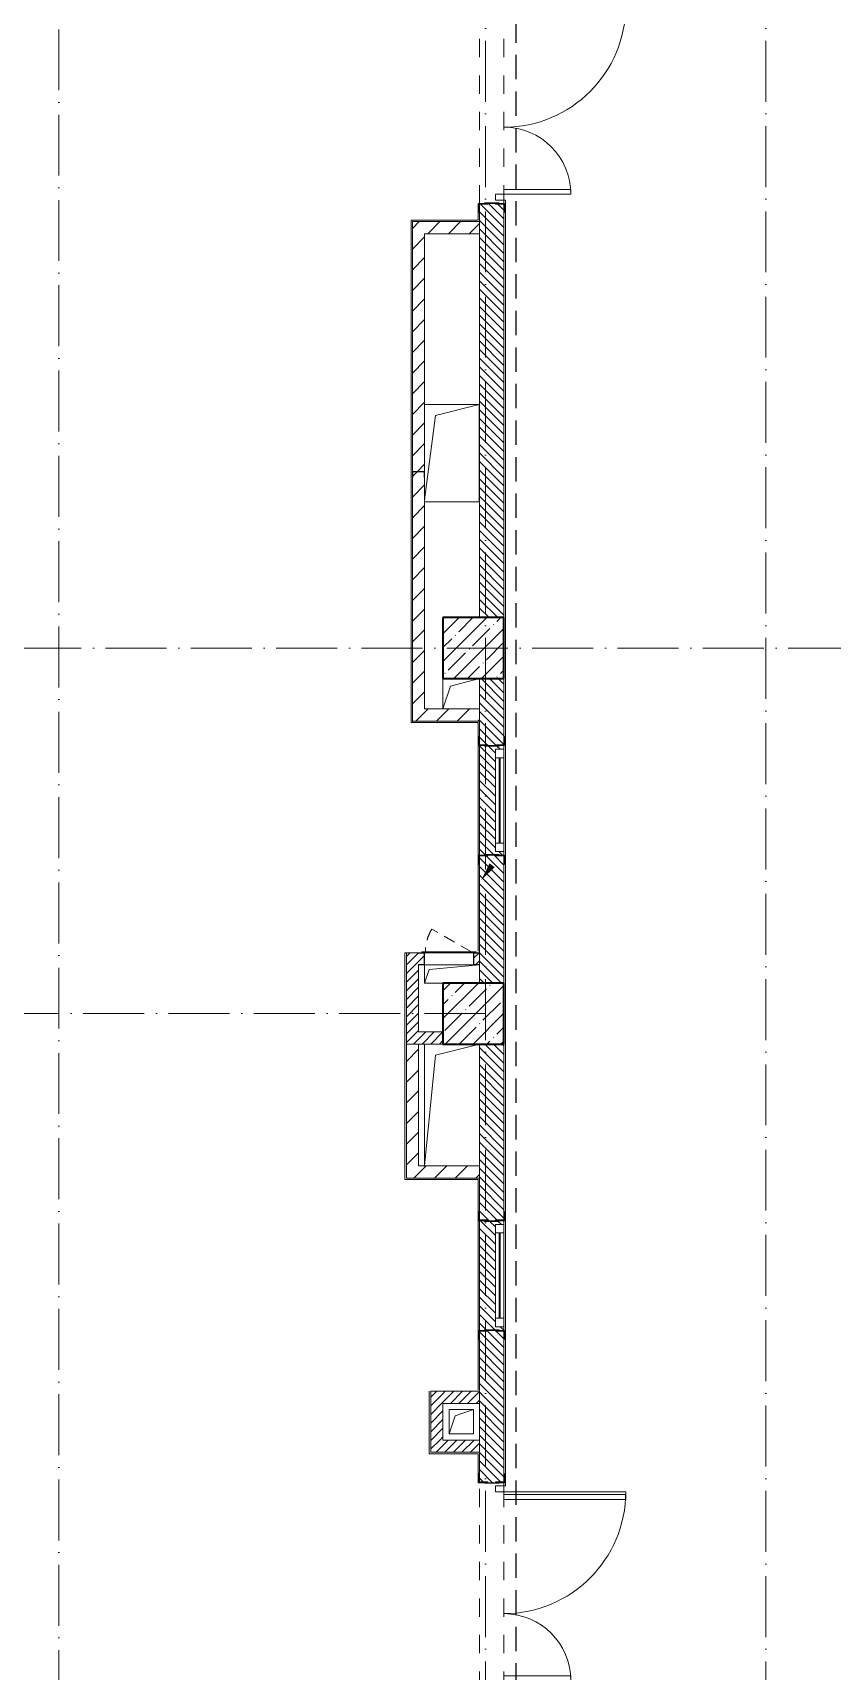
# Model space of a CAD drawing. Header units: millimetres. Extents: x -213536 to 1564669, y -45299 to 942238.
# Drawn here: x -206532 to -199973, y 127885 to 141333 of the extents above; entities that cross this region are included whole.
import ezdxf

# ---------------------------------------------------------------- set-up
doc = ezdxf.new("R2010")
doc.units = ezdxf.units.MM
for name, pattern in [('200_ШТРИХ_ш1п0_6_', [160, 100, -60]), ('50_200_ШТРИХ_1Т_ш5_п1_п1_', [700, 500, -100, 0, -100]), ('Штрих короткий', [300, 150, -150]), ('Штриховая _2 мм - 1 мм_', [300, 200, -100])]:
    doc.linetypes.add(name, pattern=pattern)
for name, color, linetype, lineweight in [('0-1', 7, 'Continuous', 5), ('0-2', 7, 'Continuous', 9), ('Двери', 7, 'Continuous', 9), ('Каркас_Импост', 7, 'Continuous', 13), ('Каркас_Импост-1', 7, 'Continuous', 9), ('Несущие колонны', 7, 'Continuous', 9), ('Несущие колонны-1', 7, 'Continuous', 35), ('Обобщенные модели', 7, 'Continuous', 9), ('Окна', 7, 'Continuous', 9), ('Оси-2', 7, '50_200_ШТРИХ_1Т_ш5_п1_п1_', 9), ('Остекление-1', 7, 'Continuous', 9), ('Открывание в плане-2', 7, '200_ШТРИХ_ш1п0_6_', 9), ('Перемычка-1', 7, 'Штрих короткий', 9), ('Стены', 7, 'Continuous', 9), ('Стены-1', 7, 'Continuous', 13), ('Текстовые примечания', 7, 'Continuous', 9), ('Штриховка разреза-1', 7, 'Continuous', 9), ('Элементы узлов', 7, 'Continuous', 9)]:
    doc.layers.add(name, color=color, linetype=linetype, lineweight=lineweight)
doc.layers.add('СТ-1_1', color=7, linetype='Штриховая _2 мм - 1 мм_', lineweight=90, true_color=0x888888)
doc.layers.get('0-2').off()
pattern_1 = [(45, (0, 0), (-35.35534, 35.35534), [])]
pattern_2 = [(45, (0, 0), (-84.8528, 84.8528), [])]
pattern_3 = [(135, (0, 0), (-35.35534, -35.35534), [])]

# ---------------------------------------------------------------- blocks, each defined once
blk = doc.blocks.new('BSC_Колонна _Прямоугольная - 500х500-V38-АИ2_02_План отделки стен 2-го этажа _Часть 2_')
at = {"layer": 'Несущие колонны'}
h = blk.add_hatch(dxfattribs=at)
h.set_pattern_fill('FP_46', color=256, style=0, pattern_type=2)
h.set_pattern_definition([(45, (-7700, -28300), (-114.04925, 114.04925), []), (45, (-7585.95, -28300), (-114.04925, 114.04925), [201.613, -40.323, 3.353, -36.97])])
h.paths.add_polyline_path([(-250, -250), (250, -250), (250, 250), (-250, 250)], flags=0)
at = {"layer": 'Несущие колонны-1'}
for p, q in [((250, 250), (-250, 250)), ((-250, 250), (-250, -250)), ((250, -250), (250, 250)), ((-250, -250), (250, -250))]:
    blk.add_line(p, q, dxfattribs=at)
blk = doc.blocks.new('BSC_Колонна _Прямоугольная - 500х500-V45-АИ2_02_План отделки стен 2-го этажа _Часть 2_')
at = {"layer": 'Несущие колонны'}
h = blk.add_hatch(dxfattribs=at)
h.set_pattern_fill('FP_53', color=256, style=0, pattern_type=2)
h.set_pattern_definition([(45, (-7700, -25300), (-114.0493, 114.0493), []), (45, (-7585.95, -25300), (-114.0493, 114.0493), [201.613, -40.323, 3.353, -36.97])])
h.paths.add_polyline_path([(-250, -250), (250, -250), (250, 250), (-250, 250), (-250, 142)], flags=0)
at = {"layer": 'Несущие колонны-1'}
for p, q in [((250, 250), (-250, 250)), ((-250, 250), (-250, -250)), ((250, -250), (250, 250)), ((-250, -250), (250, -250))]:
    blk.add_line(p, q, dxfattribs=at)
blk = doc.blocks.new('Проем_Дверь_Прямоугольный - 1700х2400h_дверные проемы-28445702-АИ2_02_План отделки стен 2-го этажа _Часть 2_')
at = {"layer": 'Перемычка-1'}
for p, q in [((850, 100), (-850, 100)), ((850, -100), (-850, -100))]:
    blk.add_line(p, q, dxfattribs=at)
blk = doc.blocks.new('Проем_Дверь_Прямоугольный - 1700х2400h_дверные проемы-28448549-АИ2_02_План отделки стен 2-го этажа _Часть 2_')
at = {"layer": 'Перемычка-1'}
for p, q in [((850, 100), (-850, 100)), ((850, -100), (-850, -100))]:
    blk.add_line(p, q, dxfattribs=at)
blk = doc.blocks.new('120_Окно_СКБ_1Ст - 120_Окно_СКБ_1Ст_классы 900x800_E30-28357655-АИ2_02_План отделки стен 2-го этажа _Часть 2_')
at = {"layer": 'Каркас_Импост'}
for p, q in [((-420, 30), (-420, 100)), ((-420, 100), (-350, 100)), ((-350, 30), (-420, 30)), ((-350, 100), (-350, 30)), ((350, 30), (350, 100)), ((350, 100), (420, 100)), ((420, 30), (350, 30)), ((420, 100), (420, 30))]:
    blk.add_line(p, q, dxfattribs=at)
at = {"layer": 'Каркас_Импост-1'}
for p, q in [((420, 100), (-420, 100)), ((-420, 30), (420, 30))]:
    blk.add_line(p, q, dxfattribs=at)
at = {"layer": 'Остекление-1'}
for p, q in [((350, 70), (-350, 70)), ((350, 60), (-350, 60))]:
    blk.add_line(p, q, dxfattribs=at)
blk = doc.blocks.new('Дверь_Витражная_СКБ_2Ст2 - ДВВ_ДАО_СОШ_Классы-V176-АИ2_02_План отделки стен 2-го этажа _Часть 2_')
at = {"layer": 'Двери'}
for p, q in [((-775, 1035), (-775, 35)), ((775, 585), (775, 35))]:
    blk.add_line(p, q, dxfattribs=at)
for centre, radius, start, end in [((-775, 35), 1000, 360, 90), ((775, 35), 550, 90, 180)]:
    blk.add_arc(centre, radius, start, end, dxfattribs=at)
at = {"layer": 'Элементы узлов'}
for p, q in [((-713, 1035), (-753, 1035)), ((-753, 1035), (-753, 35)), ((-713, 35), (-713, 1035)), ((775, 585), (735, 585)), ((735, 585), (735, 35)), ((775, 35), (775, 585)), ((-825, 35), (-825, -35)), ((-775, 35), (-825, 35)), ((-775, 35), (-825, 35)), ((-825, 35), (-825, -35)), ((-775, -35), (-775, 35)), ((-775, -35), (-775, 35)), ((-753, 35), (-713, 35)), ((735, 35), (775, 35)), ((775, -35), (775, 35)), ((775, 35), (825, 35)), ((775, 35), (775, -35)), ((825, 35), (775, 35)), ((825, 35), (825, -35)), ((825, -35), (825, 35)), ((-825, -35), (-775, -35)), ((-825, -35), (-775, -35)), ((825, -35), (775, -35)), ((775, -35), (825, -35))]:
    blk.add_line(p, q, dxfattribs=at)
blk = doc.blocks.new('Дверь_Витражная_СКБ_2Ст2 - ДВВ_ДАО_СОШ_Классы-V178-АИ2_02_План отделки стен 2-го этажа _Часть 2_')
at = {"layer": 'Двери'}
for p, q in [((-775, 1035), (-775, 35)), ((775, 585), (775, 35))]:
    blk.add_line(p, q, dxfattribs=at)
for centre, radius, start, end in [((-775, 35), 1000, 360, 90), ((775, 35), 550, 90, 180)]:
    blk.add_arc(centre, radius, start, end, dxfattribs=at)
at = {"layer": 'Элементы узлов'}
for p, q in [((-713, 1035), (-753, 1035)), ((-753, 1035), (-753, 35)), ((-713, 35), (-713, 1035)), ((775, 585), (735, 585)), ((735, 585), (735, 35)), ((775, 35), (775, 585)), ((-825, 35), (-825, -35)), ((-775, 35), (-825, 35)), ((-775, 35), (-825, 35)), ((-825, 35), (-825, -35)), ((-775, -35), (-775, 35)), ((-775, -35), (-775, 35)), ((-753, 35), (-713, 35)), ((735, 35), (775, 35)), ((775, -35), (775, 35)), ((775, 35), (825, 35)), ((775, 35), (775, -35)), ((825, 35), (775, 35)), ((825, 35), (825, -35)), ((825, -35), (825, 35)), ((-825, -35), (-775, -35)), ((-825, -35), (-775, -35)), ((825, -35), (775, -35)), ((775, -35), (825, -35))]:
    blk.add_line(p, q, dxfattribs=at)
blk = doc.blocks.new('154_Стойка_СКБ_Уголок - СМ-2480_200-28346303-АИ2_02_План отделки стен 2-го этажа _Часть 2_')
at = {"layer": 'Обобщенные модели'}
for p, q in [((125, 156), (125, 81)), ((200, 156), (125, 156)), ((131, 81), (131, 150)), ((131, 150), (200, 150)), ((200, 150), (200, 156)), ((125, 81), (131, 81)), ((131, 19), (125, 19)), ((125, 19), (125, -56)), ((131, -50), (131, 19)), ((125, -56), (200, -56)), ((200, -50), (131, -50)), ((200, -56), (200, -50))]:
    blk.add_line(p, q, dxfattribs=at)
blk = doc.blocks.new('Стойка_Влож_Полоса боковая - Полоса-28213942-АИ2_02_План отделки стен 2-го этажа _Часть 2_')
at = {"layer": 'Обобщенные модели'}
for p, q in [((-5, 60), (0, 60)), ((-5, -60), (-5, 60)), ((0, 31), (0, -31)), ((0, -60), (-5, -60))]:
    blk.add_line(p, q, dxfattribs=at)
blk = doc.blocks.new('154_Фахверк_СКБ_Швеллер - Тип_100_3960-28318856-АИ2_02_План отделки стен 2-го этажа _Часть 2_')
at = {"layer": 'Обобщенные модели'}
for p, q in [((175, 50), (125, 50)), ((125, 50), (125, -50)), ((128, 47), (175, 47)), ((128, -47), (128, 47)), ((175, 47), (175, 50)), ((125, -50), (175, -50)), ((175, -47), (128, -47)), ((175, -50), (175, -47))]:
    blk.add_line(p, q, dxfattribs=at)
blk = doc.blocks.new('AR_Отверстие Ниша - Лючок-32403584-АИ2_02_План отделки стен 2-го этажа _Часть 2_')
at = {"layer": 'Окна'}
for p, q in [((-200, 50), (200, 50)), ((200, -50), (-200, -50))]:
    blk.add_line(p, q, dxfattribs=at)
blk = doc.blocks.new('Л_Общий_Лючок - Лючок-29684007-АИ2_02_План отделки стен 2-го этажа _Часть 2_')
at = {"layer": 'Окна'}
for p, q in [((-24, 0), (-24, -6)), ((424, 0), (424, -6)), ((-24, -6), (424, -6))]:
    blk.add_line(p, q, dxfattribs=at)
at = {"layer": 'Открывание в плане-2'}
blk.add_line((16, -6), (342, -194), dxfattribs=at)
blk.add_arc((6, 0), 388, 330, 359.1095, dxfattribs=at)
blk = doc.blocks.new('154_Фахверк_СКБ_Швеллер - Тип_100_3960_зеркало-29769493-АИ2_02_План отделки стен 2-го этажа _Часть 2_')
at = {"layer": 'Обобщенные модели'}
for p, q in [((175, 50), (125, 50)), ((125, 50), (125, -50)), ((128, 47), (175, 47)), ((128, -47), (128, 47)), ((175, 47), (175, 50)), ((125, -50), (175, -50)), ((175, -47), (128, -47)), ((175, -50), (175, -47))]:
    blk.add_line(p, q, dxfattribs=at)
blk = doc.blocks.new('AR_Отверстие прямоугольное _в плите_ - AR_Отверстие прямоугольное _в плите_-V193-АИ2_02_План отделки стен 2-го этажа _Часть 2_')
at = {"layer": 'Обобщенные модели'}
for p, q in [((100, 100), (-100, 100)), ((-100, 100), (-100, -100)), ((-100, -100), (-50, 50)), ((-50, 50), (100, 100)), ((100, -100), (100, 100)), ((-100, -100), (100, -100))]:
    blk.add_line(p, q, dxfattribs=at)
blk = doc.blocks.new('AR_Отверстие прямоугольное _в плите_ - AR_Отверстие прямоугольное _в плите_-30459275-АИ2_02_План отделки стен 2-го этажа _Часть 2_')
at = {"layer": 'Обобщенные модели'}
for p, q in [((-225, 75), (-225, -75)), ((-225, -75), (-188, 37)), ((-188, 37), (225, 75)), ((-225, -75), (-75, -75))]:
    blk.add_line(p, q, dxfattribs=at)
blk = doc.blocks.new('AR_Отверстие прямоугольное _в плите_ - AR_Отверстие прямоугольное _в плите_-30552560-АИ2_02_План отделки стен 2-го этажа _Часть 2_')
at = {"layer": 'Обобщенные модели'}
for p, q in [((-225, 500), (-225, -500)), ((-225, -500), (-135, 410)), ((-135, 410), (225, 500))]:
    blk.add_line(p, q, dxfattribs=at)
blk = doc.blocks.new('AR_Отверстие прямоугольное _в плите_ - AR_Отверстие прямоугольное _в плите_-30552862-АИ2_02_План отделки стен 2-го этажа _Часть 2_')
at = {"layer": 'Обобщенные модели'}
for p, q in [((225, 400), (-223, 400)), ((-223, -382), (-135, 310)), ((-135, 310), (225, 400)), ((225, -400), (225, 400)), ((-223, -400), (225, -400))]:
    blk.add_line(p, q, dxfattribs=at)
blk = doc.blocks.new('AR_Отверстие прямоугольное _в плите_ - AR_Отверстие прямоугольное _в плите_-V234-АИ2_02_План отделки стен 2-го этажа _Часть 2_')
at = {"layer": 'Обобщенные модели'}
for p, q in [((-150, 125), (-150, -125)), ((-150, -125), (-88, 63)), ((-88, 63), (150, 125))]:
    blk.add_line(p, q, dxfattribs=at)
blk = doc.blocks.new('0125-Р-ОО-Ш2-АР-о_23_10_2024_rvt-1-АИ2_02_План отделки стен 2-го этажа _Часть 2_')
at = {"layer": 'Штриховка разреза-1'}
h = blk.add_hatch(dxfattribs=at)
h.set_pattern_fill('FP_2', color=256, style=0, pattern_type=2)
h.set_pattern_definition(pattern_3)
h.paths.add_polyline_path([(7950, 28550), (7950, 31944), (7881, 31944), (7881, 31950), (7819, 31950), (7819, 31944), (7750, 31944), (7750, 28550)], flags=0)
h.paths.add_polyline_path([(7881, 33650), (7881, 33656), (7950, 33656), (7950, 34050), (7750, 34050), (7750, 33656), (7819, 33656), (7819, 33650)], flags=0)
h = blk.add_hatch(dxfattribs=at)
h.set_pattern_fill('FP_3', color=256, style=0, pattern_type=2)
h.set_pattern_definition(pattern_2)
h.paths.add_polyline_path([(7200, 27700), (7300, 27700), (7300, 29700), (7297, 29700), (7297, 29747), (7203, 29747), (7203, 29700), (7200, 29700)], flags=0)
h.paths.add_polyline_path([(7300, 29750), (7300, 31800), (7200, 31800), (7200, 29750), (7297, 29750)], flags=0)
h = blk.add_hatch(dxfattribs=at)
h.set_pattern_fill('FP_3', color=256, style=0, pattern_type=2)
h.set_pattern_definition(pattern_2)
h.paths.add_polyline_path([(7750, 31700), (7750, 31800), (7300, 31800), (7300, 31700)], flags=0)
h = blk.add_hatch(dxfattribs=at)
h.set_pattern_fill('FP_2', color=256, style=0, pattern_type=2)
h.set_pattern_definition(pattern_3)
h.paths.add_polyline_path([(7750, 25550), (7950, 25550), (7950, 26594), (7881, 26594), (7880, 26600), (7819, 26600), (7819, 26594), (7750, 26594), (7750, 25700)], flags=0)
h.paths.add_polyline_path([(7910, 26600), (7950, 26600), (7950, 26630), (7880, 26630), (7880, 27470), (7950, 27470), (7950, 27500), (7910, 27500), (7910, 27495), (7790, 27495), (7790, 27500), (7750, 27500), (7750, 26600), (7790, 26600), (7790, 26605), (7910, 26605)], flags=0)
h.paths.add_polyline_path([(7880, 27500), (7881, 27500), (7881, 27506), (7950, 27506), (7950, 28050), (7750, 28050), (7750, 27506), (7819, 27506), (7819, 27500)], flags=0)
h = blk.add_hatch(dxfattribs=at)
h.set_pattern_fill('FP_3', color=256, style=0, pattern_type=2)
h.set_pattern_definition(pattern_2)
h.paths.add_polyline_path([(7750, 27700), (7750, 27800), (7300, 27800), (7300, 27700)], flags=0)
h = blk.add_hatch(dxfattribs=at)
h.set_pattern_fill('FP_92', color=256, style=0, pattern_type=2)
h.set_pattern_definition(pattern_1)
h.paths.add_polyline_path([(7150, 25700), (7250, 25700), (7250, 25703), (7297, 25703), (7297, 25797), (7250, 25797), (7250, 25800), (7150, 25800), (7150, 25703)], flags=0)
h.paths.add_polyline_path([(7749, 25703), (7750, 25703), (7750, 25797), (7703, 25797), (7703, 25703)], flags=0)
h = blk.add_hatch(dxfattribs=at)
h.set_pattern_fill('FP_92', color=256, style=0, pattern_type=2)
h.set_pattern_definition(pattern_1)
h.paths.add_polyline_path([(7150, 25150), (7250, 25150), (7250, 25700), (7150, 25700), (7150, 25442)], flags=0)
h = blk.add_hatch(dxfattribs=at)
h.set_pattern_fill('FP_92', color=256, style=0, pattern_type=2)
h.set_pattern_definition(pattern_1)
h.paths.add_polyline_path([(7450, 25050), (7450, 25150), (7150, 25150), (7150, 25050)], flags=0)
h = blk.add_hatch(dxfattribs=at)
h.set_pattern_fill('FP_3', color=256, style=0, pattern_type=2)
h.set_pattern_definition(pattern_2)
h.paths.add_polyline_path([(7150, 23950), (7250, 23950), (7250, 25050), (7150, 25050)], flags=0)
h = blk.add_hatch(dxfattribs=at)
h.set_pattern_fill('FP_2', color=256, style=0, pattern_type=2)
h.set_pattern_definition(pattern_3)
h.paths.add_polyline_path([(7756, 19550), (7950, 19550), (7950, 19744), (7881, 19744), (7881, 19750), (7819, 19750), (7819, 19744), (7750, 19744), (7750, 19550)], flags=0)
h.paths.add_polyline_path([(7881, 21450), (7881, 21456), (7950, 21456), (7950, 22694), (7881, 22694), (7880, 22700), (7819, 22700), (7819, 22694), (7750, 22694), (7750, 21456), (7819, 21456), (7819, 21450), (7880, 21450)], flags=0)
h.paths.add_polyline_path([(7790, 22700), (7790, 22705), (7910, 22705), (7910, 22700), (7950, 22700), (7950, 22730), (7880, 22730), (7880, 23570), (7950, 23570), (7950, 23600), (7910, 23600), (7910, 23595), (7790, 23595), (7790, 23600), (7750, 23600), (7750, 22700)], flags=0)
h.paths.add_polyline_path([(7831, 23600), (7881, 23600), (7881, 23606), (7950, 23606), (7950, 25050), (7750, 25050), (7750, 23606), (7819, 23606), (7819, 23600)], flags=0)
h = blk.add_hatch(dxfattribs=at)
h.set_pattern_fill('FP_3', color=256, style=0, pattern_type=2)
h.set_pattern_definition(pattern_2)
h.paths.add_polyline_path([(7250, 23950), (7750, 23950), (7750, 24050), (7250, 24050)], flags=0)
h = blk.add_hatch(dxfattribs=at)
h.set_pattern_fill('FP_92', color=256, style=0, pattern_type=2)
h.set_pattern_definition(pattern_1)
h.paths.add_polyline_path([(7450, 21800), (7450, 22200), (7350, 22200), (7350, 21800)], flags=0)
h = blk.add_hatch(dxfattribs=at)
h.set_pattern_fill('FP_92', color=256, style=0, pattern_type=2)
h.set_pattern_definition(pattern_1)
h.paths.add_polyline_path([(7750, 22100), (7750, 22200), (7450, 22200), (7450, 22100)], flags=0)
h = blk.add_hatch(dxfattribs=at)
h.set_pattern_fill('FP_92', color=256, style=0, pattern_type=2)
h.set_pattern_definition(pattern_1)
h.paths.add_polyline_path([(7750, 21700), (7750, 21800), (7350, 21800), (7350, 21700)], flags=0)
at = {"layer": 'Стены-1'}
for p, q in [((7750, 31875), (7750, 28550)), ((7950, 28550), (7950, 31875)), ((7200, 31800), (7200, 29750)), ((7300, 31800), (7200, 31800)), ((7750, 31800), (7300, 31800)), ((7750, 31700), (7750, 31800)), ((7300, 29750), (7300, 31700)), ((7300, 31700), (7750, 31700)), ((7200, 29700), (7200, 27700)), ((7300, 27800), (7300, 29700)), ((7750, 28050), (7750, 27575)), ((7950, 27575), (7950, 28050)), ((7750, 27800), (7300, 27800)), ((7750, 27700), (7750, 27800)), ((7200, 27700), (7300, 27700)), ((7300, 27700), (7750, 27700)), ((7750, 27500), (7750, 26600)), ((7950, 27470), (7950, 27500)), ((7950, 26600), (7950, 26630)), ((7750, 26525), (7750, 25800)), ((7950, 25550), (7950, 26525)), ((7250, 25800), (7150, 25800)), ((7150, 25800), (7150, 25700)), ((7150, 25700), (7150, 25150)), ((7250, 25150), (7250, 25700)), ((7750, 25703), (7750, 25797)), ((7750, 25797), (7750, 25703)), ((7750, 25700), (7750, 25550)), ((7150, 25150), (7150, 25050)), ((7450, 25150), (7250, 25150)), ((7250, 25050), (7150, 25050)), ((7150, 25050), (7150, 23950)), ((7150, 25050), (7450, 25050)), ((7250, 24050), (7250, 25050)), ((7750, 25050), (7750, 23675)), ((7950, 23675), (7950, 25050)), ((7150, 23950), (7250, 23950)), ((7750, 24050), (7250, 24050)), ((7250, 23950), (7750, 23950)), ((7750, 23950), (7750, 24050)), ((7750, 23600), (7750, 22700)), ((7950, 23570), (7950, 23600)), ((7950, 22700), (7950, 22730)), ((7750, 22625), (7750, 21525)), ((7950, 21525), (7950, 22625)), ((7350, 22200), (7350, 21800)), ((7450, 22200), (7350, 22200)), ((7750, 22200), (7450, 22200)), ((7750, 22100), (7750, 22200)), ((7450, 21800), (7450, 22100)), ((7450, 22100), (7750, 22100)), ((7350, 21800), (7350, 21700)), ((7750, 21800), (7450, 21800)), ((7750, 21700), (7750, 21800)), ((7350, 21700), (7750, 21700))]:
    blk.add_line(p, q, dxfattribs=at)
at = {"layer": '0-2'}
for name, p, rotation in [('Проем_Дверь_Прямоугольный - 1700х2400h_дверные проемы-28445702-АИ2_02_План отделки стен 2-го этажа _Часть 2_', (7850, 32800), 269.9999999999999), ('Дверь_Витражная_СКБ_2Ст2 - ДВВ_ДАО_СОШ_Классы-V178-АИ2_02_План отделки стен 2-го этажа _Часть 2_', (7915, 32800), 269.9999999999961), ('154_Стойка_СКБ_Уголок - СМ-2480_200-28346303-АИ2_02_План отделки стен 2-го этажа _Часть 2_', (7800, 32075), 269.9999999999999), ('Стойка_Влож_Полоса боковая - Полоса-28213942-АИ2_02_План отделки стен 2-го этажа _Часть 2_', (7850, 31950), 269.9999999999999), ('154_Фахверк_СКБ_Швеллер - Тип_100_3960-28318856-АИ2_02_План отделки стен 2-го этажа _Часть 2_', (7250, 29875), 269.9999999999999), ('154_Стойка_СКБ_Уголок - СМ-2480_200-28346303-АИ2_02_План отделки стен 2-го этажа _Часть 2_', (7900, 27375), 89.99999999999991), ('Стойка_Влож_Полоса боковая - Полоса-28213942-АИ2_02_План отделки стен 2-го этажа _Часть 2_', (7850, 27500), 89.99999999999993), ('120_Окно_СКБ_1Ст - 120_Окно_СКБ_1Ст_классы 900x800_E30-28357655-АИ2_02_План отделки стен 2-го этажа _Часть 2_', (7850, 27050), 269.9999999999999), ('154_Стойка_СКБ_Уголок - СМ-2480_200-28346303-АИ2_02_План отделки стен 2-го этажа _Часть 2_', (7800, 26725), 269.9999999999999), ('Стойка_Влож_Полоса боковая - Полоса-28213942-АИ2_02_План отделки стен 2-го этажа _Часть 2_', (7850, 26600), 269.9999999999999), ('Л_Общий_Лючок - Лючок-29684007-АИ2_02_План отделки стен 2-го этажа _Часть 2_', (7700, 25800), 180), ('154_Фахверк_СКБ_Швеллер - Тип_100_3960_зеркало-29769493-АИ2_02_План отделки стен 2-го этажа _Часть 2_', (7425, 25750), 180), ('154_Стойка_СКБ_Уголок - СМ-2480_200-28346303-АИ2_02_План отделки стен 2-го этажа _Часть 2_', (7900, 23475), 89.99999999999991), ('Стойка_Влож_Полоса боковая - Полоса-28213942-АИ2_02_План отделки стен 2-го этажа _Часть 2_', (7850, 23600), 89.99999999999993), ('120_Окно_СКБ_1Ст - 120_Окно_СКБ_1Ст_классы 900x800_E30-28357655-АИ2_02_План отделки стен 2-го этажа _Часть 2_', (7850, 23150), 269.9999999999999), ('154_Стойка_СКБ_Уголок - СМ-2480_200-28346303-АИ2_02_План отделки стен 2-го этажа _Часть 2_', (7800, 22825), 269.9999999999999), ('Стойка_Влож_Полоса боковая - Полоса-28213942-АИ2_02_План отделки стен 2-го этажа _Часть 2_', (7850, 22700), 269.9999999999999), ('154_Стойка_СКБ_Уголок - СМ-2480_200-28346303-АИ2_02_План отделки стен 2-го этажа _Часть 2_', (7900, 21325), 89.99999999999991), ('Проем_Дверь_Прямоугольный - 1700х2400h_дверные проемы-28448549-АИ2_02_План отделки стен 2-го этажа _Часть 2_', (7850, 20600), 269.9999999999999), ('Стойка_Влож_Полоса боковая - Полоса-28213942-АИ2_02_План отделки стен 2-го этажа _Часть 2_', (7850, 21450), 89.99999999999993), ('Дверь_Витражная_СКБ_2Ст2 - ДВВ_ДАО_СОШ_Классы-V176-АИ2_02_План отделки стен 2-го этажа _Часть 2_', (7915, 20600), 269.9999999999961)]:
    blk.add_blockref(name, p, dxfattribs=dict(at, rotation=rotation))
for name, p in [('AR_Отверстие прямоугольное _в плите_ - AR_Отверстие прямоугольное _в плите_-30552862-АИ2_02_План отделки стен 2-го этажа _Часть 2_', (7523, 29900)), ('BSC_Колонна _Прямоугольная - 500х500-V38-АИ2_02_План отделки стен 2-го этажа _Часть 2_', (7700, 28300)), ('AR_Отверстие прямоугольное _в плите_ - AR_Отверстие прямоугольное _в плите_-V234-АИ2_02_План отделки стен 2-го этажа _Часть 2_', (7600, 27925)), ('AR_Отверстие Ниша - Лючок-32403584-АИ2_02_План отделки стен 2-го этажа _Часть 2_', (7500, 25750)), ('AR_Отверстие прямоугольное _в плите_ - AR_Отверстие прямоугольное _в плите_-30459275-АИ2_02_План отделки стен 2-го этажа _Часть 2_', (7525, 25625)), ('154_Фахверк_СКБ_Швеллер - Тип_100_3960_зеркало-29769493-АИ2_02_План отделки стен 2-го этажа _Часть 2_', (7575, 25750)), ('BSC_Колонна _Прямоугольная - 500х500-V45-АИ2_02_План отделки стен 2-го этажа _Часть 2_', (7700, 25300)), ('AR_Отверстие прямоугольное _в плите_ - AR_Отверстие прямоугольное _в плите_-30552560-АИ2_02_План отделки стен 2-го этажа _Часть 2_', (7525, 24550)), ('AR_Отверстие прямоугольное _в плите_ - AR_Отверстие прямоугольное _в плите_-V193-АИ2_02_План отделки стен 2-го этажа _Часть 2_', (7600, 21950))]:
    blk.add_blockref(name, p, dxfattribs=at)
blk = doc.blocks.new('Оси1')
at = {"layer": 'Оси-2'}
for p, q in [((210545.6, 264395.4), (210545.6, 210594.5)), ((214045.6, 210594.5), (214045.6, 264395.4)), ((216345.6, 210594.5), (216345.6, 264395.4)), ((203926.8, 241115.2), (234645.6, 241115.2)), ((214045.6, 238115.2), (203926.8, 238115.2))]:
    blk.add_line(p, q, dxfattribs=at)

msp = doc.modelspace()

# ---------------------------------------------------------------- hatches: boundary and pattern name
at = {"layer": 'Текстовые примечания'}
msp.add_hatch(color=256, dxfattribs=at).paths.add_polyline_path([(-202851.6, 134378.9), (-202742.2, 134484.8), (-202785, 134515.8)], flags=0)

# ---------------------------------------------------------------- linework, layer by layer
at = {"layer": 'СТ-1_1', "lineweight": 25}
msp.add_line((-202567, 119350.8), (-202567, 157170.8), dxfattribs=at)
at = {"layer": 'Стены'}
for p, q in [((-203417, 135682.8), (-202867, 135682.8)), ((-202879, 135670.8), (-203417, 135670.8)), ((-202879, 133794.8), (-202879, 135670.8)), ((-202867, 135682.8), (-202867, 135557.8)), ((-202867, 135482.8), (-202867, 134582.8)), ((-202867, 134507.8), (-202867, 133782.8))]:
    msp.add_line(p, q, dxfattribs=at)
at = {"layer": 'Стены-1'}
for p, q in [((-202879, 139932.8), (-202879, 139794.8)), ((-202873, 139932.8), (-202879, 139932.8)), ((-202867, 139782.8), (-202867, 139857.8)), ((-202655, 139957.8), (-202667, 139957.8)), ((-202667, 139957.8), (-202667, 139932.8)), ((-202667, 139857.8), (-202667, 136532.8)), ((-202655, 129407.8), (-202655, 139957.8)), ((-202879, 139794.8), (-203429, 139794.8)), ((-203429, 139794.8), (-203429, 135670.8)), ((-203417, 139782.8), (-202867, 139782.8)), ((-203417, 137732.8), (-203417, 139782.8)), ((-203417, 135670.8), (-203417, 137682.8)), ((-202667, 136032.8), (-202667, 135557.8)), ((-203429, 135670.8), (-203417, 135670.8)), ((-202667, 135482.8), (-202667, 135452.8)), ((-202667, 134612.8), (-202667, 134582.8)), ((-202667, 134507.8), (-202667, 133532.8)), ((-203479, 133782.8), (-203479, 131920.8)), ((-203467, 133782.8), (-203479, 133782.8)), ((-203467, 131932.8), (-203467, 133782.8)), ((-202667, 133032.8), (-202667, 131657.8)), ((-203479, 131920.8), (-202879, 131920.8)), ((-202867, 131932.8), (-203467, 131932.8)), ((-202879, 131920.8), (-202879, 130194.8)), ((-202867, 131657.8), (-202867, 131932.8)), ((-202867, 130682.8), (-202867, 131582.8)), ((-202667, 131582.8), (-202667, 131552.8)), ((-202667, 130712.8), (-202667, 130682.8)), ((-202867, 130182.8), (-202867, 130607.8)), ((-202667, 130607.8), (-202667, 129507.8)), ((-203279, 130182.8), (-203279, 129670.8)), ((-203267, 129682.8), (-203267, 130182.8)), ((-202879, 130182.8), (-202867, 130182.8)), ((-203279, 129670.8), (-202879, 129670.8)), ((-202867, 129682.8), (-203267, 129682.8)), ((-202879, 129670.8), (-202879, 129432.8)), ((-202867, 129507.8), (-202867, 129682.8)), ((-202879, 129432.8), (-202873, 129432.8)), ((-202667, 129432.8), (-202667, 129407.8)), ((-202667, 129407.8), (-202655, 129407.8))]:
    msp.add_line(p, q, dxfattribs=at)

# ---------------------------------------------------------------- block references
at = {"color": 2, "lineweight": 30}
msp.add_blockref('Оси1', (-416862.6, -104832.4), dxfattribs=at)
at = {"layer": '0-1'}
msp.add_blockref('0125-Р-ОО-Ш2-АР-о_23_10_2024_rvt-1-АИ2_02_План отделки стен 2-го этажа _Часть 2_', (-210617, 107982.8), dxfattribs=at)

doc.saveas('drawing.dxf')
